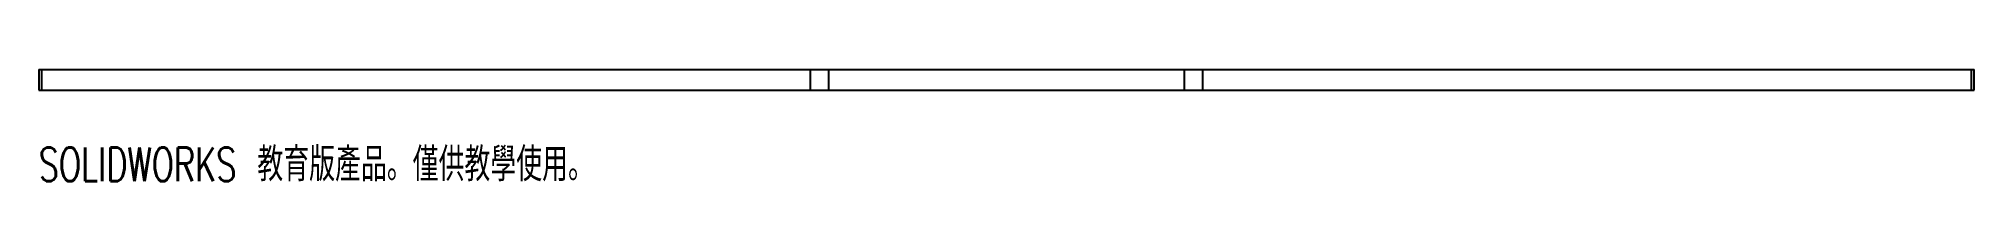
# Paper-space layout '_後視' of a CAD drawing. Header units: millimetres. Extents: x -139 to 139, y -16 to 0.
import ezdxf

# ---------------------------------------------------------------- set-up
doc = ezdxf.new("R2010")
doc.units = ezdxf.units.MM
doc.styles.add('SLDTEXTSTYLE0', font='TXT', dxfattribs={"width": 0.7, "bigfont": 'bigfont'})

psp = doc.layouts.new('_後視')

# ---------------------------------------------------------------- linework, layer by layer
at = {"color": 7, "linetype": 'Continuous', "lineweight": 25}
for p, q in [((-139.15, 0), (-139.15, -3)), ((-139.15, 0), (139.15, 0)), ((-138.75, 0), (-138.75, -3)), ((-28.18, -3), (-28.18, 0)), ((-25.58, 0), (-25.58, -3)), ((25.58, -3), (25.58, 0)), ((28.18, 0), (28.18, -3)), ((138.75, -3), (138.75, 0)), ((139.15, -3), (139.15, 0)), ((-139.15, -3), (139.15, -3))]:
    psp.add_line(p, q, dxfattribs=at)

# ---------------------------------------------------------------- texts
at = {"color": 7, "linetype": 'Continuous', "insert": (-139.15, -11.27), "char_height": 4.8336, "attachment_point": 1, "style": 'SLDTEXTSTYLE0'}
psp.add_mtext('SOLIDWORKS 教育版產品。僅供教學使用。', dxfattribs=at)

doc.saveas('drawing.dxf')
